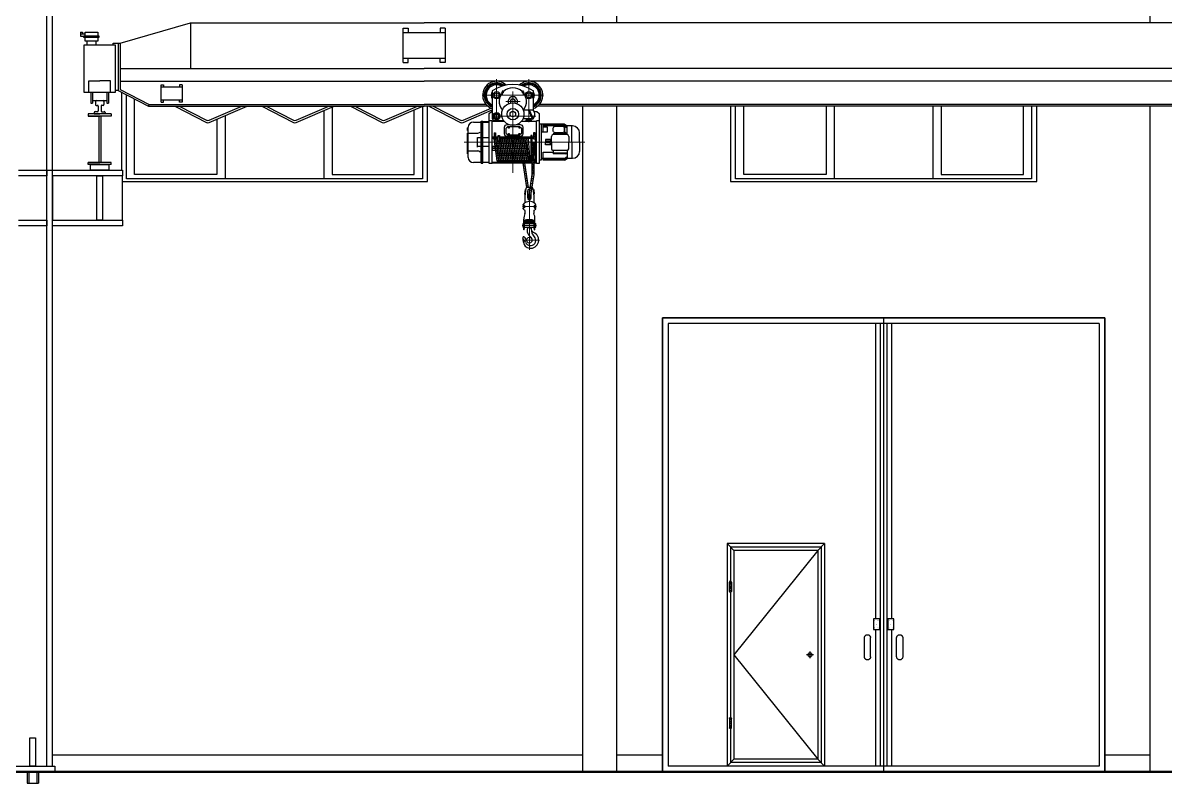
# Model space of a CAD drawing. Extents: x 3335981 to 3441081, y -1359715 to -1003315.
# Drawn here: x 3365139 to 3375208, y -1312795 to -1306097 of the extents above; entities that cross this region are included whole.
import ezdxf

# ---------------------------------------------------------------- set-up
doc = ezdxf.new("R2010")
doc.units = 0
doc.header["$LTSCALE"] = 1000
doc.header["$MEASUREMENT"] = 0
doc.linetypes.add('CENTER2', pattern=[28.575, 19.05, -3.175, 3.175, -3.175])
doc.layers.get('0').update_dxf_attribs({"color": 2})
for name, color, linetype in [('10102', 7, 'Continuous'), ('2', 6, 'Continuous'), ('3', 137, 'Continuous'), ('墙线__粗线', 7, 'Continuous'), ('尺寸线及数字', 253, 'Continuous'), ('层116', 1, 'Continuous'), ('层14', 2, 'Continuous'), ('方向箭头', 7, 'Continuous'), ('柱子', 3, 'Continuous'), ('钢筋', 1, 'Continuous')]:
    doc.layers.add(name, color=color, linetype=linetype)
doc.layers.add('2点划线', color=2, linetype='CENTER2', lineweight=18)

# ---------------------------------------------------------------- blocks, each defined once
blk = doc.blocks.new('GJ')
at = {"layer": '层116'}
for p, q in [((3234610, -1322205, 2), (3234610, -1322305, 2)), ((3234625, -1322205, 2), (3234625, -1322305, 2)), ((3234695, -1322205, 2), (3234695, -1322305, 2)), ((3234710, -1322205, 2), (3234710, -1322305, 2)), ((3234610, -1322305, 2), (3234710, -1322305, 2))]:
    blk.add_line(p, q, dxfattribs=at)
at = {"layer": '层14'}
for p, q in [((3235170, -1316855, 2), (3235330, -1316855, 2)), ((3235170, -1316905, 2), (3235170, -1316855, 2)), ((3235330, -1316855, 2), (3235330, -1316905, 2)), ((3234535, -1316905, 2), (3234785, -1316905, 2)), ((3234785, -1316955, 2), (3234535, -1316955, 2)), ((3234785, -1316905, 2), (3234785, -1316955, 2)), ((3234835, -1316905, 2), (3235450, -1316905, 2)), ((3234835, -1316955, 2), (3234835, -1316905, 2)), ((3235450, -1316955, 2), (3234835, -1316955, 2)), ((3234835, -1316955, 2), (3234835, -1317345, 2)), ((3235450, -1316955, 2), (3234835, -1316955, 2)), ((3235330, -1316905, 2), (3235170, -1316905, 2)), ((3235225, -1317345, 2), (3235225, -1316955, 2)), ((3235225, -1316955, 2), (3235275, -1316955, 2)), ((3235275, -1316955, 2), (3235275, -1317345, 2)), ((3235450, -1316905, 2), (3235450, -1316955, 2)), ((3235450, -1317345, 2), (3235450, -1316955, 2)), ((3234535, -1317345, 2), (3234785, -1317345, 2)), ((3234785, -1317345, 2), (3234785, -1317395, 2)), ((3234835, -1317345, 2), (3235450, -1317345, 2)), ((3234835, -1317345, 2), (3235450, -1317345, 2)), ((3234835, -1317395, 2), (3234835, -1317345, 2)), ((3235275, -1317345, 2), (3235225, -1317345, 2)), ((3235450, -1317345, 2), (3235450, -1317395, 2)), ((3234785, -1317395, 2), (3234535, -1317395, 2)), ((3235450, -1317395, 2), (3234835, -1317395, 2)), ((3234635, -1322155, 2), (3234635, -1321905, 2)), ((3234635, -1321905, 2), (3234685, -1321905, 2)), ((3234685, -1321905, 2), (3234685, -1322155, 2)), ((3234465, -1322155, 2), (3234855, -1322155, 2)), ((3234855, -1322205, 2), (3234465, -1322205, 2)), ((3234685, -1322155, 2), (3234635, -1322155, 2)), ((3234855, -1322155, 2), (3234855, -1322205, 2))]:
    blk.add_line(p, q, dxfattribs=at)
at = {"layer": '柱子'}
for p, q in [((3234785, -1316905, 2), (3234785, -1314617, 2)), ((3234835, -1316905, 2), (3234835, -1314617, 2)), ((3234535, -1316905, 2), (3234785, -1316905, 2)), ((3234785, -1322155, 2), (3234785, -1316905, 2)), ((3234785, -1316905, 2), (3234835, -1316905, 2)), ((3234835, -1322155, 2), (3234835, -1316905, 2))]:
    blk.add_line(p, q, dxfattribs=at)
blk = doc.blocks.new('DC')
h = blk.add_hatch()
h.set_pattern_fill('ANSI38', color=256, scale=0.1536, style=0)
h.set_pattern_definition([(45, (3481798.1447, -1379464.8606), (-0.34484184, 0.34484184), []), (135, (3481798.1447, -1379464.8606), (-1.0345255, 0.34484184), [1.2192, -0.73152])])
h.paths.add_polyline_path([(3482237, -1379191), (3482235, -1379191), (3482235, -1379192), (3482235, -1379192), (3482235, -1379193), (3482237, -1379193)])
h = blk.add_hatch()
h.set_pattern_fill('ANSI38', color=256, scale=0.1536, style=0)
h.set_pattern_definition([(135, (3482775.566, -1379464.8606), (0.34484184, 0.34484184), []), (45, (3482775.566, -1379464.8606), (1.0345255, 0.34484184), [1.2192, -0.73152])])
h.paths.add_polyline_path([(3482337, -1379191), (3482338, -1379191), (3482338, -1379192), (3482338, -1379192), (3482338, -1379193), (3482337, -1379193)])
h = blk.add_hatch()
h.set_pattern_fill('ANSI38', color=256, scale=0.1536, style=0)
h.set_pattern_definition([(45, (3481798.14737, -1379494.4527), (-0.34484184, 0.34484184), []), (135, (3481798.14737, -1379494.4527), (-1.0345255, 0.34484184), [1.2192, -0.73152])])
h.paths.add_polyline_path([(3482237, -1379221), (3482235, -1379221), (3482235, -1379221), (3482235, -1379221), (3482235, -1379223), (3482237, -1379223)])
h = blk.add_hatch()
h.set_pattern_fill('ANSI38', color=256, scale=0.1536, style=0)
h.set_pattern_definition([(135, (3482775.5633, -1379494.4527), (0.34484184, 0.34484184), []), (45, (3482775.5633, -1379494.4527), (1.0345255, 0.34484184), [1.2192, -0.73152])])
h.paths.add_polyline_path([(3482337, -1379221), (3482338, -1379221), (3482338, -1379221), (3482338, -1379221), (3482338, -1379223), (3482337, -1379223)])
for p, q in [((3478680, -1377601), (3479299, -1377423)), ((3479299, -1377423), (3481359, -1377423)), ((3479299, -1377423), (3479299, -1377826)), ((3481174, -1377771), (3481174, -1377471)), ((3481174, -1377471), (3481218, -1377471)), ((3481218, -1377471), (3481218, -1377507)), ((3491199, -1377423), (3481359, -1377423)), ((3481544, -1377471), (3481500, -1377471)), ((3481500, -1377471), (3481500, -1377507)), ((3481544, -1377471), (3481544, -1377771)), ((3478331, -1377505), (3478331, -1377540)), ((3478331, -1377505), (3478349, -1377505)), ((3478370, -1377522), (3478331, -1377522)), ((3478331, -1377540), (3478359, -1377540)), ((3478349, -1377505), (3478349, -1377522)), ((3478389, -1377620), (3478389, -1377583)), ((3478464, -1377583), (3478464, -1377620)), ((3481174, -1377507), (3481544, -1377507)), ((3478640, -1377620), (3478358, -1377620)), ((3478358, -1377620), (3478358, -1378035)), ((3478619, -1377620), (3478619, -1377601)), ((3478619, -1377601), (3478680, -1377601)), ((3478640, -1378035), (3478640, -1377620)), ((3478661, -1377601), (3478661, -1378020)), ((3478680, -1377601), (3478680, -1378011)), ((3481544, -1377736), (3481174, -1377736)), ((3481174, -1377771), (3481218, -1377771)), ((3481218, -1377771), (3481218, -1377736)), ((3481500, -1377771), (3481500, -1377736)), ((3481544, -1377771), (3481500, -1377771)), ((3478680, -1377826), (3481359, -1377826)), ((3491818, -1377826), (3481359, -1377826)), ((3478404, -1378035), (3478404, -1377935)), ((3478404, -1377935), (3478499, -1377935)), ((3478594, -1377935), (3478499, -1377935)), ((3478594, -1378035), (3478594, -1377935)), ((3478680, -1377936), (3481359, -1377936)), ((3479040, -1377969), (3479062, -1377969)), ((3479040, -1378121), (3479040, -1377969)), ((3479040, -1377987), (3479226, -1377987)), ((3479062, -1377969), (3479062, -1377987)), ((3479226, -1377969), (3479204, -1377969)), ((3479204, -1377969), (3479204, -1377987)), ((3479226, -1377969), (3479226, -1378121)), ((3491818, -1377936), (3481359, -1377936)), ((3478358, -1378035), (3478640, -1378035)), ((3478422, -1378035), (3478422, -1378132)), ((3478437, -1378035), (3478437, -1378132)), ((3478561, -1378035), (3478561, -1378132)), ((3478576, -1378035), (3478576, -1378132)), ((3478661, -1378020), (3478640, -1378020)), ((3478661, -1378020), (3478929, -1378156)), ((3478680, -1378011), (3478935, -1378141)), ((3481960, -1378021), (3481960, -1378267)), ((3482321, -1378020), (3482321, -1378188)), ((3478422, -1378132), (3478437, -1378132)), ((3478437, -1378108), (3478561, -1378108)), ((3478461, -1378116), (3478461, -1378142)), ((3478469, -1378150), (3478479, -1378150)), ((3478487, -1378157), (3478487, -1378198)), ((3478511, -1378157), (3478511, -1378198)), ((3478529, -1378150), (3478519, -1378150)), ((3478537, -1378116), (3478537, -1378142)), ((3478561, -1378132), (3478576, -1378132)), ((3478929, -1378156), (3478935, -1378141)), ((3478929, -1378156), (3481359, -1378156)), ((3478935, -1378141), (3481359, -1378141)), ((3479226, -1378103), (3479040, -1378103)), ((3479040, -1378121), (3479062, -1378121)), ((3479062, -1378121), (3479062, -1378103)), ((3479161, -1378156), (3479442, -1378301)), ((3479201, -1378156), (3479442, -1378280)), ((3479204, -1378121), (3479204, -1378103)), ((3479226, -1378121), (3479204, -1378121)), ((3479464, -1378281), (3479751, -1378156)), ((3479464, -1378301), (3479799, -1378156)), ((3479927, -1378156), (3480208, -1378301)), ((3479967, -1378156), (3480208, -1378280)), ((3480230, -1378301), (3480565, -1378156)), ((3480230, -1378281), (3480518, -1378156)), ((3480709, -1378156), (3480990, -1378301)), ((3480749, -1378156), (3480990, -1378280)), ((3481012, -1378301), (3481347, -1378156)), ((3481012, -1378281), (3481300, -1378156)), ((3481905, -1378141), (3481359, -1378141)), ((3481920, -1378156), (3481359, -1378156)), ((3481400, -1378156), (3481681, -1378301)), ((3481440, -1378156), (3481681, -1378280)), ((3481703, -1378281), (3481949, -1378174)), ((3481703, -1378301), (3481960, -1378190)), ((3482231, -1378188), (3482321, -1378188)), ((3482275, -1378188), (3482313, -1378271)), ((3482284, -1378188), (3482321, -1378268)), ((3491346, -1378156), (3482361, -1378156)), ((3491346, -1378141), (3482376, -1378141)), ((3478451, -1378213), (3478451, -1378224)), ((3478451, -1378224), (3478499, -1378224)), ((3478479, -1378206), (3478459, -1378206)), ((3478547, -1378224), (3478499, -1378224)), ((3478519, -1378206), (3478540, -1378206)), ((3478547, -1378213), (3478547, -1378224)), ((3481862, -1378658), (3481862, -1378290)), ((3481862, -1378290), (3481878, -1378290)), ((3481870, -1378658), (3481870, -1378290)), ((3481878, -1378658), (3481878, -1378290)), ((3481933, -1378223), (3481953, -1378203)), ((3481933, -1378474), (3481933, -1378223)), ((3481958, -1378285), (3481933, -1378285)), ((3481953, -1378203), (3481960, -1378203)), ((3481958, -1378291), (3481958, -1378285)), ((3481958, -1378474), (3481958, -1378291)), ((3482067, -1378291), (3481958, -1378291)), ((3481975, -1378282), (3482060, -1378282)), ((3482349, -1378291), (3482215, -1378291)), ((3482231, -1378266), (3482311, -1378266)), ((3482260, -1378278), (3482282, -1378278)), ((3482260, -1378284), (3482260, -1378278)), ((3482282, -1378284), (3482260, -1378284)), ((3482270, -1378284), (3482270, -1378278)), ((3482272, -1378266), (3482272, -1378278)), ((3482305, -1378278), (3482282, -1378278)), ((3482282, -1378284), (3482305, -1378284)), ((3482283, -1378284), (3482283, -1378278)), ((3482293, -1378266), (3482293, -1378278)), ((3482294, -1378284), (3482294, -1378278)), ((3482305, -1378284), (3482305, -1378278)), ((3482313, -1378271), (3482321, -1378268)), ((3482329, -1378203), (3482354, -1378203)), ((3482374, -1378285), (3482349, -1378285)), ((3482349, -1378291), (3482349, -1378285)), ((3482349, -1378474), (3482349, -1378291)), ((3482354, -1378203), (3482374, -1378223)), ((3482374, -1378223), (3482374, -1378474)), ((3481741, -1378372), (3481741, -1378349)), ((3481748, -1378349), (3481741, -1378349)), ((3481741, -1378372), (3481748, -1378372)), ((3481748, -1378608), (3481748, -1378343)), ((3481794, -1378297), (3481862, -1378297)), ((3481878, -1378297), (3481933, -1378297)), ((3482390, -1378316), (3482374, -1378316)), ((3482390, -1378316), (3482390, -1378632)), ((3482597, -1378316), (3482390, -1378316)), ((3482444, -1378386), (3482390, -1378386)), ((3482406, -1378316), (3482406, -1378386)), ((3482597, -1378324), (3482406, -1378324)), ((3482597, -1378331), (3482406, -1378331)), ((3482406, -1378340), (3482444, -1378340)), ((3482597, -1378316), (3482409, -1378316)), ((3482444, -1378340), (3482444, -1378386)), ((3482597, -1378316), (3482619, -1378331)), ((3482597, -1378324), (3482619, -1378339)), ((3482597, -1378331), (3482597, -1378400)), ((3482597, -1378331), (3482619, -1378347)), ((3482597, -1378384), (3482619, -1378399)), ((3482619, -1378407), (3482619, -1378331)), ((3482668, -1378331), (3482619, -1378331)), ((3482661, -1378474), (3482661, -1378331)), ((3481741, -1378395), (3481831, -1378395)), ((3481741, -1378578), (3481741, -1378395)), ((3481830, -1378518), (3481830, -1378432)), ((3481862, -1378437), (3481830, -1378437)), ((3481933, -1378437), (3481878, -1378437)), ((3481933, -1378663), (3481933, -1378474)), ((3481975, -1378443), (3481958, -1378443)), ((3481958, -1378654), (3481958, -1378474)), ((3481965, -1378429), (3481966, -1378428)), ((3481965, -1378429), (3481965, -1378438)), ((3481965, -1378438), (3481966, -1378440)), ((3481966, -1378428), (3481966, -1378440)), ((3481966, -1378428), (3481975, -1378428)), ((3481966, -1378440), (3481975, -1378440)), ((3481975, -1378392), (3481975, -1378446)), ((3481975, -1378392), (3481989, -1378392)), ((3481975, -1378426), (3481989, -1378426)), ((3482002, -1378639), (3481975, -1378446)), ((3481989, -1378446), (3481975, -1378446)), ((3481992, -1378456), (3481976, -1378458)), ((3481979, -1378403), (3481984, -1378399)), ((3481979, -1378422), (3481984, -1378418)), ((3481994, -1378471), (3481979, -1378473)), ((3481980, -1378405), (3481985, -1378401)), ((3481980, -1378424), (3481985, -1378420)), ((3481996, -1378486), (3481981, -1378488)), ((3481989, -1378392), (3481989, -1378446)), ((3481989, -1378428), (3482012, -1378428)), ((3481989, -1378440), (3482012, -1378440)), ((3482012, -1378443), (3481989, -1378443)), ((3482017, -1378637), (3481990, -1378446)), ((3482007, -1378456), (3481992, -1378458)), ((3482009, -1378471), (3481994, -1378473)), ((3482011, -1378486), (3481996, -1378488)), ((3482033, -1378637), (3482005, -1378443)), ((3482024, -1378471), (3482009, -1378473)), ((3482027, -1378486), (3482011, -1378488)), ((3482012, -1378416), (3482023, -1378416)), ((3482012, -1378471), (3482012, -1378416)), ((3482023, -1378471), (3482012, -1378471)), ((3482038, -1378456), (3482022, -1378458)), ((3482023, -1378416), (3482023, -1378471)), ((3482023, -1378428), (3482300, -1378428)), ((3482023, -1378440), (3482300, -1378440)), ((3482173, -1378443), (3482023, -1378443)), ((3482048, -1378637), (3482023, -1378460)), ((3482040, -1378471), (3482025, -1378473)), ((3482042, -1378486), (3482027, -1378488)), ((3482063, -1378637), (3482036, -1378443)), ((3482053, -1378456), (3482038, -1378458)), ((3482055, -1378471), (3482040, -1378473)), ((3482057, -1378486), (3482042, -1378488)), ((3482079, -1378637), (3482051, -1378443)), ((3482068, -1378456), (3482053, -1378458)), ((3482070, -1378471), (3482055, -1378473)), ((3482073, -1378486), (3482057, -1378488)), ((3482094, -1378637), (3482067, -1378443)), ((3482084, -1378456), (3482069, -1378458)), ((3482086, -1378471), (3482071, -1378473)), ((3482088, -1378486), (3482073, -1378488)), ((3482109, -1378637), (3482082, -1378443)), ((3482099, -1378456), (3482084, -1378458)), ((3482101, -1378471), (3482086, -1378473)), ((3482103, -1378486), (3482088, -1378488)), ((3482125, -1378637), (3482097, -1378443)), ((3482114, -1378456), (3482099, -1378458)), ((3482117, -1378471), (3482102, -1378473)), ((3482119, -1378486), (3482104, -1378488)), ((3482140, -1378637), (3482113, -1378443)), ((3482130, -1378456), (3482115, -1378458)), ((3482132, -1378471), (3482117, -1378473)), ((3482134, -1378486), (3482119, -1378488)), ((3482155, -1378637), (3482128, -1378443)), ((3482145, -1378456), (3482130, -1378458)), ((3482147, -1378471), (3482132, -1378473)), ((3482149, -1378486), (3482134, -1378488)), ((3482171, -1378637), (3482143, -1378443)), ((3482161, -1378456), (3482145, -1378458)), ((3482163, -1378471), (3482148, -1378473)), ((3482165, -1378486), (3482150, -1378488)), ((3482186, -1378637), (3482159, -1378443)), ((3482176, -1378456), (3482161, -1378458)), ((3482178, -1378471), (3482163, -1378473)), ((3482180, -1378486), (3482165, -1378488)), ((3482195, -1378441), (3482173, -1378441)), ((3482173, -1378441), (3482173, -1378446)), ((3482173, -1378446), (3482195, -1378446)), ((3482202, -1378637), (3482174, -1378446)), ((3482191, -1378456), (3482176, -1378458)), ((3482193, -1378471), (3482178, -1378473)), ((3482195, -1378486), (3482180, -1378488)), ((3482217, -1378637), (3482190, -1378446)), ((3482207, -1378456), (3482191, -1378458)), ((3482209, -1378471), (3482194, -1378473)), ((3482300, -1378443), (3482195, -1378443)), ((3482211, -1378486), (3482196, -1378488)), ((3482232, -1378637), (3482205, -1378443)), ((3482222, -1378456), (3482207, -1378458)), ((3482224, -1378471), (3482209, -1378473)), ((3482226, -1378486), (3482211, -1378488)), ((3482248, -1378637), (3482220, -1378443)), ((3482237, -1378456), (3482222, -1378458)), ((3482239, -1378471), (3482224, -1378473)), ((3482242, -1378486), (3482226, -1378488)), ((3482263, -1378637), (3482236, -1378443)), ((3482253, -1378456), (3482237, -1378458)), ((3482255, -1378471), (3482240, -1378473)), ((3482257, -1378486), (3482242, -1378488)), ((3482278, -1378637), (3482251, -1378443)), ((3482262, -1378443), (3482279, -1378641)), ((3482275, -1378443), (3482292, -1378646)), ((3482311, -1378416), (3482300, -1378416)), ((3482300, -1378416), (3482300, -1378471)), ((3482300, -1378471), (3482300, -1378646)), ((3482300, -1378471), (3482311, -1378471)), ((3482306, -1378471), (3482306, -1378474)), ((3482306, -1378471), (3482306, -1378474)), ((3482306, -1378471), (3482306, -1378474)), ((3482306, -1378471), (3482306, -1378474)), ((3482306, -1378471), (3482306, -1378474)), ((3482306, -1378471), (3482306, -1378474)), ((3482306, -1378471), (3482306, -1378474)), ((3482307, -1378471), (3482308, -1378474)), ((3482307, -1378471), (3482308, -1378474)), ((3482307, -1378471), (3482308, -1378474)), ((3482307, -1378471), (3482308, -1378474)), ((3482307, -1378471), (3482308, -1378474)), ((3482307, -1378471), (3482308, -1378474)), ((3482307, -1378471), (3482308, -1378474)), ((3482309, -1378485), (3482309, -1378578)), ((3482311, -1378471), (3482311, -1378416)), ((3482311, -1378428), (3482324, -1378428)), ((3482311, -1378440), (3482324, -1378440)), ((3482324, -1378443), (3482311, -1378443)), ((3482312, -1378759), (3482312, -1378477)), ((3482312, -1378490), (3482327, -1378479)), ((3482339, -1378392), (3482324, -1378392)), ((3482324, -1378392), (3482324, -1378446)), ((3482324, -1378426), (3482339, -1378426)), ((3482324, -1378446), (3482339, -1378446)), ((3482328, -1378759), (3482327, -1378477)), ((3482329, -1378403), (3482333, -1378399)), ((3482329, -1378422), (3482333, -1378418)), ((3482330, -1378405), (3482335, -1378401)), ((3482330, -1378424), (3482335, -1378420)), ((3482333, -1378485), (3482333, -1378578)), ((3482339, -1378392), (3482339, -1378446)), ((3482339, -1378428), (3482349, -1378428)), ((3482339, -1378440), (3482349, -1378440)), ((3482349, -1378443), (3482339, -1378443)), ((3482339, -1378446), (3482339, -1378654)), ((3482349, -1378654), (3482349, -1378474)), ((3482374, -1378474), (3482374, -1378663)), ((3482482, -1378451), (3482430, -1378451)), ((3482430, -1378451), (3482430, -1378474)), ((3482466, -1378466), (3482430, -1378466)), ((3482430, -1378497), (3482430, -1378474)), ((3482466, -1378481), (3482430, -1378481)), ((3482482, -1378451), (3482466, -1378466)), ((3482466, -1378466), (3482466, -1378481)), ((3482482, -1378497), (3482466, -1378481)), ((3482482, -1378474), (3482482, -1378423)), ((3482482, -1378474), (3482482, -1378532)), ((3482619, -1378400), (3482497, -1378400)), ((3482497, -1378400), (3482497, -1378408)), ((3482619, -1378407), (3482497, -1378407)), ((3482635, -1378423), (3482635, -1378474)), ((3482635, -1378532), (3482635, -1378474)), ((3482661, -1378474), (3482661, -1378617)), ((3482729, -1378474), (3482729, -1378393)), ((3482729, -1378474), (3482729, -1378555)), ((3481741, -1378578), (3481748, -1378578)), ((3481748, -1378551), (3481832, -1378551)), ((3481862, -1378511), (3481830, -1378511)), ((3481933, -1378511), (3481878, -1378511)), ((3482006, -1378511), (3481959, -1378511)), ((3481959, -1378511), (3481959, -1378544)), ((3481959, -1378544), (3482006, -1378544)), ((3481961, -1378531), (3481961, -1378524)), ((3481961, -1378524), (3481984, -1378524)), ((3481984, -1378531), (3481961, -1378531)), ((3481998, -1378501), (3481983, -1378503)), ((3481984, -1378524), (3481984, -1378531)), ((3482000, -1378516), (3481985, -1378518)), ((3482002, -1378531), (3481987, -1378533)), ((3482004, -1378546), (3481989, -1378548)), ((3482006, -1378561), (3481991, -1378563)), ((3482009, -1378576), (3481993, -1378578)), ((3482011, -1378591), (3481996, -1378593)), ((3482013, -1378501), (3481998, -1378503)), ((3482015, -1378516), (3482000, -1378518)), ((3482018, -1378531), (3482002, -1378533)), ((3482020, -1378546), (3482005, -1378548)), ((3482006, -1378544), (3482006, -1378511)), ((3482022, -1378561), (3482007, -1378563)), ((3482024, -1378576), (3482009, -1378578)), ((3482026, -1378591), (3482011, -1378593)), ((3482029, -1378501), (3482013, -1378503)), ((3482031, -1378516), (3482016, -1378518)), ((3482033, -1378531), (3482018, -1378533)), ((3482035, -1378546), (3482020, -1378548)), ((3482037, -1378561), (3482022, -1378563)), ((3482039, -1378576), (3482024, -1378578)), ((3482041, -1378591), (3482026, -1378593)), ((3482044, -1378501), (3482029, -1378503)), ((3482046, -1378516), (3482031, -1378518)), ((3482048, -1378531), (3482033, -1378533)), ((3482050, -1378546), (3482035, -1378548)), ((3482053, -1378561), (3482037, -1378563)), ((3482055, -1378576), (3482040, -1378578)), ((3482057, -1378591), (3482042, -1378593)), ((3482059, -1378501), (3482044, -1378503)), ((3482062, -1378516), (3482046, -1378518)), ((3482064, -1378531), (3482048, -1378533)), ((3482066, -1378546), (3482051, -1378548)), ((3482068, -1378561), (3482053, -1378563)), ((3482070, -1378576), (3482055, -1378578)), ((3482072, -1378591), (3482057, -1378593)), ((3482075, -1378501), (3482060, -1378503)), ((3482077, -1378516), (3482062, -1378518)), ((3482079, -1378531), (3482064, -1378533)), ((3482081, -1378546), (3482066, -1378548)), ((3482083, -1378561), (3482068, -1378563)), ((3482085, -1378576), (3482070, -1378578)), ((3482088, -1378591), (3482072, -1378593)), ((3482090, -1378501), (3482075, -1378503)), ((3482092, -1378516), (3482077, -1378518)), ((3482094, -1378531), (3482079, -1378533)), ((3482097, -1378546), (3482081, -1378548)), ((3482099, -1378561), (3482083, -1378563)), ((3482101, -1378576), (3482086, -1378578)), ((3482103, -1378591), (3482088, -1378593)), ((3482105, -1378501), (3482090, -1378503)), ((3482108, -1378516), (3482092, -1378518)), ((3482110, -1378531), (3482095, -1378533)), ((3482112, -1378546), (3482097, -1378548)), ((3482114, -1378561), (3482099, -1378563)), ((3482116, -1378576), (3482101, -1378578)), ((3482118, -1378591), (3482103, -1378593)), ((3482121, -1378501), (3482106, -1378503)), ((3482123, -1378516), (3482108, -1378518)), ((3482125, -1378531), (3482110, -1378533)), ((3482127, -1378546), (3482112, -1378548)), ((3482129, -1378561), (3482114, -1378563)), ((3482131, -1378576), (3482116, -1378578)), ((3482134, -1378591), (3482118, -1378593)), ((3482136, -1378501), (3482121, -1378503)), ((3482138, -1378516), (3482123, -1378518)), ((3482140, -1378531), (3482125, -1378533)), ((3482143, -1378546), (3482127, -1378548)), ((3482145, -1378561), (3482130, -1378563)), ((3482147, -1378576), (3482132, -1378578)), ((3482149, -1378591), (3482134, -1378593)), ((3482152, -1378501), (3482136, -1378503)), ((3482154, -1378516), (3482138, -1378518)), ((3482156, -1378531), (3482141, -1378533)), ((3482158, -1378546), (3482143, -1378548)), ((3482160, -1378561), (3482145, -1378563)), ((3482162, -1378576), (3482147, -1378578)), ((3482164, -1378591), (3482149, -1378593)), ((3482167, -1378501), (3482152, -1378503)), ((3482169, -1378516), (3482154, -1378518)), ((3482171, -1378531), (3482156, -1378533)), ((3482173, -1378546), (3482158, -1378548)), ((3482175, -1378561), (3482160, -1378563)), ((3482178, -1378576), (3482162, -1378578)), ((3482180, -1378591), (3482165, -1378593)), ((3482182, -1378501), (3482167, -1378503)), ((3482184, -1378516), (3482169, -1378518)), ((3482187, -1378531), (3482171, -1378533)), ((3482189, -1378546), (3482173, -1378548)), ((3482191, -1378561), (3482176, -1378563)), ((3482193, -1378576), (3482178, -1378578)), ((3482195, -1378591), (3482180, -1378593)), ((3482198, -1378501), (3482182, -1378503)), ((3482200, -1378516), (3482185, -1378518)), ((3482202, -1378531), (3482187, -1378533)), ((3482204, -1378546), (3482189, -1378548)), ((3482206, -1378561), (3482191, -1378563)), ((3482208, -1378576), (3482193, -1378578)), ((3482210, -1378591), (3482195, -1378593)), ((3482213, -1378501), (3482198, -1378503)), ((3482215, -1378516), (3482200, -1378518)), ((3482217, -1378531), (3482202, -1378533)), ((3482219, -1378546), (3482204, -1378548)), ((3482222, -1378561), (3482206, -1378563)), ((3482224, -1378576), (3482208, -1378578)), ((3482226, -1378591), (3482211, -1378593)), ((3482228, -1378501), (3482213, -1378503)), ((3482230, -1378516), (3482215, -1378518)), ((3482233, -1378531), (3482217, -1378533)), ((3482235, -1378546), (3482220, -1378548)), ((3482237, -1378561), (3482222, -1378563)), ((3482239, -1378576), (3482224, -1378578)), ((3482241, -1378591), (3482226, -1378593)), ((3482244, -1378501), (3482229, -1378503)), ((3482246, -1378516), (3482231, -1378518)), ((3482248, -1378531), (3482233, -1378533)), ((3482250, -1378546), (3482235, -1378548)), ((3482252, -1378561), (3482237, -1378563)), ((3482254, -1378576), (3482239, -1378578)), ((3482257, -1378591), (3482241, -1378593)), ((3482259, -1378501), (3482244, -1378503)), ((3482261, -1378516), (3482246, -1378518)), ((3482263, -1378531), (3482248, -1378533)), ((3482265, -1378546), (3482250, -1378548)), ((3482268, -1378561), (3482252, -1378563)), ((3482270, -1378576), (3482255, -1378578)), ((3482272, -1378591), (3482257, -1378593)), ((3482312, -1378505), (3482327, -1378494)), ((3482312, -1378520), (3482327, -1378510)), ((3482312, -1378536), (3482327, -1378525)), ((3482312, -1378551), (3482327, -1378541)), ((3482312, -1378566), (3482327, -1378556)), ((3482312, -1378582), (3482327, -1378571)), ((3482312, -1378597), (3482327, -1378587)), ((3482409, -1378562), (3482498, -1378562)), ((3482409, -1378632), (3482409, -1378562)), ((3482482, -1378497), (3482430, -1378497)), ((3482619, -1378547), (3482497, -1378547)), ((3482498, -1378547), (3482498, -1378578)), ((3482609, -1378570), (3482498, -1378570)), ((3482609, -1378578), (3482498, -1378578)), ((3482609, -1378570), (3482619, -1378565)), ((3482609, -1378578), (3482619, -1378573)), ((3482619, -1378547), (3482619, -1378617)), ((3481862, -1378654), (3481794, -1378654)), ((3481862, -1378658), (3481878, -1378658)), ((3481933, -1378654), (3481878, -1378654)), ((3481958, -1378663), (3481933, -1378663)), ((3482312, -1378654), (3481958, -1378654)), ((3481958, -1378663), (3481958, -1378654)), ((3482312, -1378658), (3481958, -1378658)), ((3482013, -1378606), (3481998, -1378608)), ((3482015, -1378621), (3482000, -1378623)), ((3482017, -1378636), (3482002, -1378639)), ((3482028, -1378606), (3482013, -1378608)), ((3482030, -1378621), (3482015, -1378623)), ((3482033, -1378636), (3482017, -1378639)), ((3482044, -1378606), (3482028, -1378608)), ((3482046, -1378621), (3482031, -1378623)), ((3482048, -1378636), (3482033, -1378639)), ((3482059, -1378606), (3482044, -1378608)), ((3482061, -1378621), (3482046, -1378623)), ((3482063, -1378636), (3482048, -1378639)), ((3482074, -1378606), (3482059, -1378608)), ((3482076, -1378621), (3482061, -1378623)), ((3482079, -1378636), (3482063, -1378639)), ((3482090, -1378606), (3482074, -1378608)), ((3482092, -1378621), (3482077, -1378623)), ((3482094, -1378636), (3482079, -1378639)), ((3482105, -1378606), (3482090, -1378608)), ((3482107, -1378621), (3482092, -1378623)), ((3482109, -1378636), (3482094, -1378639)), ((3482120, -1378606), (3482105, -1378608)), ((3482123, -1378621), (3482107, -1378623)), ((3482125, -1378636), (3482109, -1378639)), ((3482136, -1378606), (3482121, -1378608)), ((3482138, -1378621), (3482123, -1378623)), ((3482140, -1378636), (3482125, -1378639)), ((3482151, -1378606), (3482136, -1378608)), ((3482153, -1378621), (3482138, -1378623)), ((3482155, -1378636), (3482140, -1378639)), ((3482166, -1378606), (3482151, -1378608)), ((3482169, -1378621), (3482153, -1378623)), ((3482171, -1378636), (3482156, -1378639)), ((3482182, -1378606), (3482167, -1378608)), ((3482184, -1378621), (3482169, -1378623)), ((3482186, -1378636), (3482171, -1378639)), ((3482197, -1378606), (3482182, -1378608)), ((3482199, -1378621), (3482184, -1378623)), ((3482201, -1378636), (3482186, -1378639)), ((3482213, -1378606), (3482197, -1378608)), ((3482215, -1378621), (3482200, -1378623)), ((3482217, -1378636), (3482202, -1378639)), ((3482228, -1378606), (3482213, -1378608)), ((3482230, -1378621), (3482215, -1378623)), ((3482232, -1378636), (3482217, -1378639)), ((3482243, -1378606), (3482228, -1378608)), ((3482245, -1378621), (3482230, -1378623)), ((3482248, -1378636), (3482232, -1378639)), ((3482263, -1378875), (3482232, -1378658)), ((3482248, -1378665), (3482233, -1378667)), ((3482250, -1378685), (3482235, -1378687)), ((3482259, -1378606), (3482243, -1378608)), ((3482261, -1378621), (3482246, -1378623)), ((3482278, -1378875), (3482247, -1378658)), ((3482263, -1378636), (3482248, -1378639)), ((3482274, -1378606), (3482259, -1378608)), ((3482276, -1378621), (3482261, -1378623)), ((3482278, -1378636), (3482263, -1378639)), ((3482300, -1378646), (3482269, -1378646)), ((3482282, -1378643), (3482312, -1378643)), ((3482312, -1378612), (3482327, -1378602)), ((3482312, -1378628), (3482327, -1378617)), ((3482312, -1378643), (3482327, -1378633)), ((3482312, -1378661), (3482327, -1378651)), ((3482312, -1378678), (3482327, -1378668)), ((3482312, -1378693), (3482327, -1378683)), ((3482327, -1378643), (3482349, -1378643)), ((3482349, -1378654), (3482327, -1378654)), ((3482349, -1378658), (3482327, -1378658)), ((3482349, -1378663), (3482349, -1378654)), ((3482374, -1378663), (3482349, -1378663)), ((3482390, -1378632), (3482374, -1378632)), ((3482597, -1378617), (3482390, -1378617)), ((3482597, -1378624), (3482409, -1378624)), ((3482597, -1378632), (3482409, -1378632)), ((3482597, -1378617), (3482619, -1378601)), ((3482597, -1378624), (3482619, -1378609)), ((3482597, -1378632), (3482619, -1378617)), ((3482668, -1378617), (3482619, -1378617)), ((3482255, -1378709), (3482240, -1378712)), ((3482257, -1378730), (3482242, -1378732)), ((3482260, -1378751), (3482245, -1378753)), ((3482264, -1378772), (3482249, -1378774)), ((3482266, -1378793), (3482251, -1378795)), ((3482280, -1378980), (3482312, -1378759)), ((3482295, -1378980), (3482328, -1378759)), ((3482308, -1378793), (3482323, -1378795)), ((3482310, -1378772), (3482325, -1378774)), ((3482312, -1378709), (3482327, -1378698)), ((3482312, -1378724), (3482327, -1378714)), ((3482312, -1378740), (3482327, -1378730)), ((3482312, -1378756), (3482327, -1378745)), ((3482249, -1378892), (3482245, -1378932)), ((3482255, -1378882), (3482248, -1378949)), ((3482254, -1378893), (3482249, -1378892)), ((3482269, -1378813), (3482254, -1378816)), ((3482272, -1378835), (3482256, -1378837)), ((3482275, -1378859), (3482260, -1378861)), ((3482287, -1378875), (3482263, -1378875)), ((3482287, -1378875), (3482311, -1378875)), ((3482294, -1378894), (3482309, -1378896)), ((3482295, -1378878), (3482310, -1378880)), ((3482298, -1378859), (3482313, -1378861)), ((3482302, -1378835), (3482317, -1378837)), ((3482305, -1378813), (3482320, -1378816)), ((3482318, -1378882), (3482325, -1378949)), ((3482319, -1378893), (3482325, -1378892)), ((3482325, -1378892), (3482329, -1378932)), ((3482245, -1378932), (3482250, -1378933)), ((3482248, -1378949), (3482248, -1379003)), ((3482272, -1378966), (3482272, -1378904)), ((3482283, -1378960), (3482298, -1378962)), ((3482286, -1378943), (3482301, -1378945)), ((3482290, -1378917), (3482305, -1378920)), ((3482302, -1378966), (3482302, -1378935)), ((3482329, -1378932), (3482324, -1378933)), ((3482325, -1378949), (3482325, -1379003)), ((3482232, -1379025), (3482232, -1379059)), ((3482243, -1379032), (3482238, -1379032)), ((3482238, -1379039), (3482238, -1379041)), ((3482238, -1379041), (3482238, -1379044)), ((3482238, -1379044), (3482238, -1379045)), ((3482243, -1379053), (3482238, -1379053)), ((3482240, -1379042), (3482243, -1379042)), ((3482243, -1379036), (3482241, -1379036)), ((3482241, -1379049), (3482243, -1379049)), ((3482243, -1379041), (3482245, -1379042)), ((3482243, -1379042), (3482245, -1379043)), ((3482245, -1379033), (3482245, -1379052)), ((3482248, -1379047), (3482245, -1379047)), ((3482248, -1379003), (3482248, -1379009)), ((3482248, -1379075), (3482248, -1379082)), ((3482248, -1379082), (3482248, -1379098)), ((3482325, -1379003), (3482325, -1379009)), ((3482325, -1379075), (3482325, -1379082)), ((3482325, -1379082), (3482325, -1379098)), ((3482329, -1379033), (3482329, -1379052)), ((3482331, -1379041), (3482329, -1379042)), ((3482331, -1379042), (3482329, -1379043)), ((3482330, -1379032), (3482336, -1379032)), ((3482330, -1379053), (3482336, -1379053)), ((3482331, -1379036), (3482332, -1379036)), ((3482334, -1379042), (3482331, -1379042)), ((3482332, -1379049), (3482331, -1379049)), ((3482335, -1379039), (3482335, -1379041)), ((3482335, -1379041), (3482335, -1379044)), ((3482335, -1379044), (3482335, -1379045)), ((3482342, -1379025), (3482342, -1379059)), ((3482233, -1379192), (3482232, -1379193)), ((3482232, -1379220), (3482232, -1379193)), ((3482235, -1379192), (3482233, -1379192)), ((3482235, -1379193), (3482235, -1379192)), ((3482237, -1379193), (3482235, -1379193)), ((3482237, -1379192), (3482237, -1379193)), ((3482237, -1379192), (3482238, -1379192)), ((3482238, -1379207), (3482238, -1379153)), ((3482242, -1379157), (3482238, -1379157)), ((3482242, -1379207), (3482242, -1379157)), ((3482245, -1379180), (3482242, -1379180)), ((3482242, -1379180), (3482242, -1379207)), ((3482245, -1379207), (3482245, -1379180)), ((3482245, -1379191), (3482287, -1379191)), ((3482259, -1379169), (3482248, -1379179)), ((3482248, -1379179), (3482325, -1379179)), ((3482248, -1379179), (3482248, -1379191)), ((3482251, -1379162), (3482251, -1379169)), ((3482259, -1379162), (3482251, -1379162)), ((3482259, -1379169), (3482251, -1379169)), ((3482259, -1379161), (3482264, -1379156)), ((3482314, -1379161), (3482259, -1379161)), ((3482259, -1379161), (3482259, -1379169)), ((3482259, -1379169), (3482314, -1379169)), ((3482264, -1379156), (3482310, -1379156)), ((3482287, -1379191), (3482328, -1379191)), ((3482310, -1379156), (3482314, -1379161)), ((3482314, -1379169), (3482314, -1379161)), ((3482314, -1379169), (3482325, -1379179)), ((3482315, -1379162), (3482322, -1379162)), ((3482315, -1379169), (3482322, -1379169)), ((3482322, -1379162), (3482322, -1379169)), ((3482325, -1379191), (3482325, -1379179)), ((3482328, -1379207), (3482328, -1379180)), ((3482328, -1379180), (3482331, -1379180)), ((3482331, -1379157), (3482336, -1379157)), ((3482331, -1379207), (3482331, -1379157)), ((3482331, -1379180), (3482331, -1379192)), ((3482336, -1379207), (3482336, -1379153)), ((3482337, -1379192), (3482336, -1379192)), ((3482337, -1379192), (3482337, -1379193)), ((3482337, -1379193), (3482338, -1379193)), ((3482338, -1379193), (3482338, -1379192)), ((3482338, -1379192), (3482341, -1379192)), ((3482341, -1379192), (3482342, -1379193)), ((3482342, -1379193), (3482342, -1379220)), ((3482232, -1379220), (3482233, -1379222)), ((3482235, -1379222), (3482233, -1379222)), ((3482237, -1379221), (3482235, -1379221)), ((3482235, -1379221), (3482235, -1379222)), ((3482237, -1379222), (3482237, -1379221)), ((3482238, -1379222), (3482237, -1379222)), ((3482238, -1379222), (3482237, -1379222)), ((3482238, -1379246), (3482238, -1379207)), ((3482242, -1379246), (3482238, -1379246)), ((3482242, -1379207), (3482242, -1379234)), ((3482242, -1379246), (3482242, -1379222)), ((3482242, -1379234), (3482245, -1379234)), ((3482245, -1379234), (3482245, -1379207)), ((3482245, -1379224), (3482328, -1379224)), ((3482287, -1379228), (3482270, -1379228)), ((3482287, -1379228), (3482303, -1379228)), ((3482328, -1379234), (3482328, -1379207)), ((3482331, -1379234), (3482328, -1379234)), ((3482331, -1379207), (3482331, -1379234)), ((3482331, -1379246), (3482331, -1379222)), ((3482331, -1379246), (3482336, -1379246)), ((3482336, -1379246), (3482336, -1379207)), ((3482337, -1379222), (3482336, -1379222)), ((3482337, -1379222), (3482337, -1379221)), ((3482337, -1379221), (3482338, -1379221)), ((3482338, -1379221), (3482338, -1379222)), ((3482341, -1379222), (3482338, -1379222)), ((3482342, -1379220), (3482341, -1379222))]:
    blk.add_line(p, q)
at = {"color": 125}
blk.add_line((3481878, -1378291), (3481933, -1378291), dxfattribs=at)
for points in [[(3478492, -1377537), (3478492, -1377553), (3478359, -1377553), (3478359, -1377537)], [(3482024, -1378230), (3481998, -1378215), (3481972, -1378230), (3481972, -1378261), (3481998, -1378276), (3482024, -1378261)], [(3482098, -1378337), (3482201, -1378337), (3482216, -1378352), (3482216, -1378398), (3482201, -1378413), (3482098, -1378413), (3482082, -1378398), (3482082, -1378352)], [(3482013, -1378422), (3482015, -1378419), (3482019, -1378419), (3482021, -1378422), (3482019, -1378426), (3482015, -1378426)], [(3482310, -1378422), (3482308, -1378419), (3482304, -1378419), (3482302, -1378422), (3482304, -1378426), (3482308, -1378426)], [(3482243, -1379036), (3482245, -1379036), (3482245, -1379049), (3482243, -1379049)], [(3482331, -1379036), (3482329, -1379036), (3482329, -1379049), (3482331, -1379049)], [(3482237, -1379193), (3482235, -1379193), (3482235, -1379191), (3482237, -1379191)], [(3482337, -1379193), (3482338, -1379193), (3482338, -1379191), (3482337, -1379191)], [(3482237, -1379223), (3482235, -1379223), (3482235, -1379221), (3482237, -1379221)], [(3482337, -1379223), (3482338, -1379223), (3482338, -1379221), (3482337, -1379221)]]:
    blk.add_lwpolyline(points, close=True)
for points in [[(3478370, -1377537), (3478370, -1377506), (3478435, -1377506)], [(3478435, -1377583), (3478370, -1377583), (3478370, -1377553)], [(3478434, -1377506), (3478484, -1377506), (3478484, -1377537)], [(3478484, -1377553), (3478484, -1377583), (3478434, -1377583)], [(3482242, -1379012), (3482233, -1379022)], [(3482233, -1379063), (3482240, -1379071)], [(3482332, -1379012), (3482341, -1379022)], [(3482341, -1379063), (3482334, -1379071)]]:
    blk.add_lwpolyline(points)
for points in [[(3482174, -1378319), (3482205, -1378319, -0.414214), (3482228, -1378342), (3482228, -1378401, -0.414214), (3482205, -1378424), (3482091, -1378424, -0.414214), (3482068, -1378401), (3482068, -1378342, -0.414214), (3482091, -1378319), (3482108, -1378319)], [(3482240, -1379014, -0.190739), (3482287, -1378994)], [(3482334, -1379014, 0.190739), (3482287, -1378994)], [(3482238, -1379032, -0.59269), (3482233, -1379022)], [(3482233, -1379062, -0.59269), (3482238, -1379053)], [(3482249, -1379075, -0.255737), (3482240, -1379070)], [(3482325, -1379075, 0.255737), (3482334, -1379070)], [(3482336, -1379032, 0.59269), (3482341, -1379022)], [(3482341, -1379062, 0.59269), (3482336, -1379053)]]:
    blk.add_lwpolyline(points, format="xyb")
blk.add_lwpolyline([(3482513, -1378334), (3482579, -1378334, -0.414214), (3482594, -1378350), (3482594, -1378376, -0.414214), (3482579, -1378391), (3482513, -1378391, -0.414214), (3482497, -1378376), (3482497, -1378350, -0.414214)], format="xyb", close=True)
for centre, radius in [((3481998, -1378061), 32.3), ((3481998, -1378061), 21.5), ((3482051, -1378035), 6.14), ((3482231, -1378035), 6.14), ((3482282, -1378061), 32.3), ((3482282, -1378061), 21.5), ((3482141, -1378227), 98.2), ((3482141, -1378227), 50.7), ((3481998, -1378245), 32.3), ((3481998, -1378245), 26.1), ((3481998, -1378245), 18.4), ((3482141, -1378227), 24), ((3482105, -1378347), 3.18), ((3482199, -1378347), 3.18), ((3481982, -1378402), 3.18), ((3481982, -1378421), 3.18), ((3482105, -1378402), 3.18), ((3482199, -1378402), 3.18), ((3482332, -1378402), 3.18), ((3482332, -1378421), 3.18)]:
    blk.add_circle(centre, radius)
for centre, radius, start, end in [((3481998, -1378061), 123, 46.5103, 251.79), ((3481998, -1378061), 109, 51.7527, 249.3834), ((3481998, -1378061), 101, 55.1985, 247.7414), ((3481998, -1378061), 92.2, 59.5419, 245.3757), ((3482141, -1378297), 330, 56.8823, 123.2332), ((3482282, -1378061), 123, 288.21, 133.4334), ((3482282, -1378061), 109, 290.6166, 128.1625), ((3482282, -1378061), 101, 292.2586, 124.6958), ((3482282, -1378061), 92.2, 294.6243, 120.4581), ((3481998, -1378061), 49.2, 141.3752, 218.6248), ((3481998, -1378061), 41.5, 157.8084, 202.1916), ((3482141, -1378115), 120, 320.1566, 219.8434), ((3482141, -1378115), 41.4, 330.7883, 209.2117), ((3482282, -1378061), 49.2, 321.3752, 38.6248), ((3482282, -1378061), 41.5, 337.8084, 22.1916), ((3478469, -1378116), 7.68, 90, 180), ((3478469, -1378142), 7.68, 180, 270), ((3478479, -1378157), 7.68, 0, 90), ((3478519, -1378157), 7.68, 90, 180), ((3478529, -1378116), 7.68, 0, 90), ((3478529, -1378142), 7.68, 270, 0), ((3482141, -1378115), 22.1, 318.3271, 221.6729), ((3482265, -1378228), 69, 324.6345, 35.3655), ((3478459, -1378213), 7.68, 90, 180), ((3478479, -1378198), 7.68, 270, 0), ((3478519, -1378198), 7.68, 180, 270), ((3478540, -1378213), 7.68, 0, 90), ((3479454, -1378257), 25.6, 242.7164, 293.5379), ((3480220, -1378257), 25.6, 242.7164, 293.5379), ((3481002, -1378257), 25.6, 242.7164, 293.5379), ((3481693, -1378257), 25.6, 242.7164, 293.5379), ((3481975, -1378267), 15.4, 180, 270), ((3479454, -1378278), 25.6, 242.7164, 293.5379), ((3480220, -1378278), 25.6, 242.7164, 293.5379), ((3481002, -1378278), 25.6, 242.7164, 293.5379), ((3481693, -1378278), 25.6, 242.7164, 293.5379), ((3481794, -1378343), 46.1, 90, 180), ((3481824, -1378354), 41.4, 280.3598, 311.852), ((3482668, -1378393), 61.4, 0, 90), ((3482321, -1378485), 11.9, 0, 180), ((3482497, -1378423), 15.4, 90, 180), ((3482619, -1378423), 15.4, 0, 90), ((3481824, -1378592), 41.4, 48.148, 79.6402), ((3482321, -1378578), 11.9, 180, 223.2906), ((3482321, -1378578), 11.9, 303.9191, 0), ((3482497, -1378532), 15.4, 180, 270), ((3482619, -1378532), 15.4, 270, 0), ((3482668, -1378555), 61.4, 270, 0), ((3481794, -1378608), 46.1, 180, 270), ((3482010, -1378637), 7.68, 188.0617, 12.4635), ((3482025, -1378637), 7.68, 188.0617, 12.4635), ((3482040, -1378637), 7.68, 188.0617, 12.4635), ((3482056, -1378637), 7.68, 188.0617, 12.4635), ((3482071, -1378637), 7.68, 188.0617, 12.4635), ((3482086, -1378637), 7.68, 188.0617, 12.4635), ((3482102, -1378637), 7.68, 188.0617, 12.4635), ((3482117, -1378637), 7.68, 188.0617, 12.4635), ((3482132, -1378637), 7.68, 188.0617, 12.4635), ((3482148, -1378637), 7.68, 188.0617, 12.4635), ((3482163, -1378637), 7.68, 188.0617, 12.4635), ((3482179, -1378637), 7.68, 188.0617, 12.4635), ((3482194, -1378637), 7.68, 188.0617, 12.4635), ((3482209, -1378637), 7.68, 188.0617, 12.4635), ((3482225, -1378637), 7.68, 188.0617, 12.4635), ((3482240, -1378637), 7.68, 188.0617, 12.4635), ((3482255, -1378637), 7.68, 188.0617, 12.4635), ((3482271, -1378637), 7.68, 188.0617, 12.4635), ((3482263, -1378883), 7.68, 90, 174.114), ((3482287, -1378904), 15.4, 65.2003, 194.0179), ((3482311, -1378883), 7.68, 5.886, 90), ((3482287, -1378966), 15.4, 165.9821, 0), ((3482241, -1379039), 3.07, 90, 180), ((3482240, -1379041), 1.54, 180, 270.0914), ((3482240, -1379044), 1.54, 89.9086, 180), ((3482241, -1379045), 3.07, 180, 269.8172), ((3482243, -1379033), 1.15, 0, 90), ((3482243, -1379052), 1.15, 270, 0), ((3482330, -1379033), 1.15, 90, 180), ((3482330, -1379052), 1.15, 180, 270), ((3482332, -1379039), 3.07, 0, 90), ((3482332, -1379045), 3.07, 270.1828, 0), ((3482334, -1379041), 1.54, 269.9086, 0), ((3482334, -1379044), 1.54, 0, 90.0914), ((3482376, -1379153), 138, 158.2132, 180), ((3482236, -1379098), 12.3, 338.2132, 0), ((3482338, -1379098), 12.3, 180, 201.7868), ((3482198, -1379153), 138, 0, 21.7868), ((3482340, -1379250), 73, 162.5424, 236.1966), ((3482267, -1379223), 6.17, 303.0608, 339.9968), ((3482297, -1379337), 72, 261.9191, 69.1205), ((3482305, -1379224), 4.11, 195.5501, 248.2316), ((3482343, -1379235), 40.3, 169.2838, 239.5827), ((3482354, -1379256), 48.2, 173.7164, 212.3905), ((3481987, -1379536), 413, 31.8738, 37.9186), ((3482237, -1379316), 8.85, 39.497, 201.0395), ((3482131, -1379356), 104, 0.9842, 21.0395), ((3482207, -1379368), 46.8, 14.1085, 57.6585), ((3482292, -1379353), 56.2, 181.7547, 264.6565), ((3482163, -1379376), 104, 17.2077, 39.497), ((3482296, -1379339), 47.1, 201.8771, 27.2367), ((3482287, -1379338), 24.8, 197.2077, 1.9544), ((3482274, -1379338), 38, 0.3409, 50.8969)]:
    blk.add_arc(centre, radius, start, end)
at = {"layer": '2'}
for p, q in [((3482024, -1378422), (3482010, -1378422)), ((3482017, -1378414), (3482017, -1378429)), ((3482299, -1378422), (3482313, -1378422)), ((3482306, -1378414), (3482306, -1378429))]:
    blk.add_line(p, q, dxfattribs=at)
at = {"layer": '2点划线'}
for p, q in [((3481998, -1378282), (3481998, -1377920)), ((3482282, -1378297), (3482282, -1377920)), ((3481870, -1378061), (3482412, -1378061)), ((3482051, -1378061), (3482051, -1378018)), ((3482141, -1378744), (3482141, -1378028)), ((3482231, -1378061), (3482231, -1378019)), ((3482079, -1378115), (3482206, -1378115)), ((3481960, -1378245), (3482343, -1378245)), ((3481987, -1378245), (3482061, -1378245)), ((3482245, -1378245), (3482319, -1378245)), ((3482097, -1378347), (3482114, -1378347)), ((3482105, -1378340), (3482105, -1378354)), ((3482191, -1378347), (3482206, -1378347)), ((3482199, -1378340), (3482199, -1378354)), ((3481713, -1378474), (3482775, -1378474)), ((3481974, -1378402), (3481989, -1378402)), ((3481974, -1378421), (3481989, -1378421)), ((3481982, -1378395), (3481982, -1378409)), ((3481982, -1378414), (3481982, -1378428)), ((3482097, -1378402), (3482114, -1378402)), ((3482105, -1378396), (3482105, -1378409)), ((3482189, -1378402), (3482206, -1378402)), ((3482199, -1378396), (3482199, -1378409)), ((3482339, -1378402), (3482325, -1378402)), ((3482339, -1378421), (3482325, -1378421)), ((3482332, -1378395), (3482332, -1378409)), ((3482332, -1378414), (3482332, -1378428)), ((3482287, -1378896), (3482287, -1379422)), ((3482350, -1379042), (3482227, -1379042)), ((3482225, -1379338), (3482377, -1379338))]:
    blk.add_line(p, q, dxfattribs=at)
at = {"layer": '2点划线', "ltscale": 0.5}
for p, q in [((3482249, -1379165), (3482325, -1379165)), ((3482350, -1379207), (3482224, -1379207))]:
    blk.add_line(p, q, dxfattribs=at)
blk.add_circle((3482287, -1379338), 24.6, dxfattribs=at)
at = {"layer": '3'}
for p, q in [((3478399, -1378226), (3478399, -1378245)), ((3478599, -1378226), (3478399, -1378226)), ((3478399, -1378245), (3478499, -1378245)), ((3478599, -1378245), (3478399, -1378245)), ((3478491, -1378245), (3478491, -1378652)), ((3478508, -1378245), (3478508, -1378652)), ((3478599, -1378226), (3478599, -1378245)), ((3478599, -1378652), (3478399, -1378652)), ((3478399, -1378652), (3478499, -1378652)), ((3478399, -1378671), (3478399, -1378652)), ((3478599, -1378671), (3478399, -1378671)), ((3478599, -1378671), (3478599, -1378652))]:
    blk.add_line(p, q, dxfattribs=at)

msp = doc.modelspace()

# ---------------------------------------------------------------- linework, layer by layer
at = {"linetype": 'ByBlock', "ltscale": 0.01}
for p, q in [((3370076, -1306097), (3370076, -1305129)), ((3370376, -1306097), (3370376, -1305134)), ((3375076, -1306097), (3375076, -1305481)), ((3370076, -1312695), (3370076, -1306830)), ((3370376, -1312695), (3370376, -1306830)), ((3375076, -1312695), (3375076, -1306830)), ((3365401, -1312545), (3370076, -1312545)), ((3370376, -1312545), (3370776, -1312545)), ((3374676, -1312545), (3375076, -1312545))]:
    msp.add_line(p, q, dxfattribs=at)
at = {"color": 4}
for p, q in [((3366007, -1306709), (3366007, -1307395)), ((3368707, -1307495), (3368707, -1306830)), ((3371376, -1306830), (3371376, -1307495)), ((3374076, -1307495), (3374076, -1306830)), ((3366016, -1307495), (3368707, -1307495)), ((3371376, -1307495), (3374076, -1307495))]:
    msp.add_line(p, q, dxfattribs=at)
at = {"color": 4, "ltscale": 100}
for p, q in [((3366052, -1307471), (3366052, -1306732)), ((3366124, -1307433), (3366124, -1306768)), ((3367792, -1306869), (3367792, -1307471)), ((3367864, -1306838), (3367864, -1307433)), ((3368589, -1307433), (3368589, -1306863)), ((3368662, -1306831), (3368662, -1307471)), ((3371421, -1307471), (3371421, -1306830)), ((3371494, -1307433), (3371494, -1306830)), ((3372219, -1306830), (3372219, -1307433)), ((3372291, -1306830), (3372291, -1307471)), ((3373161, -1306830), (3373161, -1307471)), ((3373234, -1306830), (3373234, -1307433)), ((3373959, -1307433), (3373959, -1306830)), ((3374031, -1306830), (3374031, -1307471)), ((3366849, -1306946), (3366849, -1307433)), ((3366922, -1306914), (3366922, -1307471)), ((3368662, -1307471), (3366052, -1307471)), ((3366849, -1307433), (3366124, -1307433)), ((3367864, -1307433), (3368589, -1307433)), ((3374031, -1307471), (3371421, -1307471)), ((3372219, -1307433), (3371494, -1307433)), ((3373234, -1307433), (3373959, -1307433))]:
    msp.add_line(p, q, dxfattribs=at)
for p, q in [((3374626, -1308745), (3370826, -1308745)), ((3372146, -1310745), (3371406, -1311665)), ((3371406, -1311665), (3372146, -1312585)), ((3374626, -1312645), (3370826, -1312645))]:
    msp.add_line(p, q)
at = {"linetype": 'ByBlock', "lineweight": 50, "ltscale": 0.01}
msp.add_line((3350106, -1312695), (3380346, -1312695), dxfattribs=at)
at = {"layer": '10102'}
for p, q in [((3371367, -1311031), (3371381, -1311017)), ((3371367, -1311050), (3371385, -1311032)), ((3371367, -1311069), (3371385, -1311051)), ((3371367, -1311088), (3371385, -1311070)), ((3371368, -1311107), (3371385, -1311089)), ((3371368, -1312224), (3371385, -1312242)), ((3371367, -1312243), (3371385, -1312261)), ((3371367, -1312262), (3371385, -1312280)), ((3371367, -1312281), (3371385, -1312299)), ((3371367, -1312300), (3371381, -1312314))]:
    msp.add_line(p, q, dxfattribs=at)
at = {"layer": '墙线__粗线', "lineweight": 35}
for p, q in [((3370776, -1308695), (3370776, -1312695)), ((3374676, -1308695), (3370776, -1308695)), ((3374676, -1308695), (3374676, -1312695))]:
    msp.add_line(p, q, dxfattribs=at)
at = {"layer": '墙线__粗线'}
for p, q in [((3372726, -1308695), (3372726, -1312695)), ((3370826, -1308745), (3370826, -1312645)), ((3372656, -1308745), (3372656, -1311349)), ((3372696, -1308745), (3372696, -1312645)), ((3372756, -1308745), (3372756, -1312645)), ((3372796, -1308745), (3372796, -1311349)), ((3374626, -1308745), (3374626, -1312645)), ((3371346, -1310685), (3371346, -1312645)), ((3372206, -1310685), (3371346, -1310685)), ((3371406, -1310745), (3371346, -1310685)), ((3372176, -1310715), (3371376, -1310715)), ((3371376, -1310715), (3371376, -1311016)), ((3372146, -1310745), (3372206, -1310685)), ((3372176, -1310715), (3372176, -1312615)), ((3372206, -1310685), (3372206, -1312645)), ((3371406, -1310745), (3371406, -1312585)), ((3372146, -1310745), (3371406, -1310745)), ((3372146, -1310745), (3372146, -1312585)), ((3371376, -1311114), (3371376, -1312217)), ((3372656, -1311442), (3372656, -1312645)), ((3372796, -1311442), (3372796, -1312645)), ((3372107, -1311665), (3372047, -1311665)), ((3372077, -1311635), (3372077, -1311695)), ((3371376, -1312315), (3371376, -1312615)), ((3371346, -1312645), (3371406, -1312585)), ((3372176, -1312615), (3371376, -1312615)), ((3372146, -1312585), (3371406, -1312585)), ((3372206, -1312645), (3372146, -1312585)), ((3372206, -1312645), (3371346, -1312645))]:
    msp.add_line(p, q, dxfattribs=at)
msp.add_circle((3372077, -1311665), 18.4, dxfattribs=at)
at = {"layer": '尺寸线及数字', "color": 7}
for p, q in [((3371367, -1311024), (3371367, -1311024)), ((3371367, -1311106), (3371367, -1311024)), ((3371385, -1311024), (3371385, -1311106)), ((3372556, -1311513), (3372556, -1311684)), ((3372612, -1311684), (3372612, -1311513)), ((3372841, -1311684), (3372841, -1311513)), ((3372897, -1311513), (3372897, -1311684)), ((3372556, -1311684), (3372556, -1311684)), ((3372897, -1311684), (3372897, -1311684)), ((3371367, -1312225), (3371367, -1312307)), ((3371385, -1312307), (3371385, -1312225)), ((3371367, -1312307), (3371367, -1312307))]:
    msp.add_line(p, q, dxfattribs=at)
at = {"layer": '方向箭头'}
for p, q in [((3372689, -1311349), (3372689, -1311442)), ((3372817, -1311349), (3372756, -1311349)), ((3372764, -1311349), (3372764, -1311442))]:
    msp.add_line(p, q, dxfattribs=at)
for points in [[(3371385, -1311024), (3371385, -1311023), (3371385, -1311022), (3371384, -1311021), (3371384, -1311020), (3371383, -1311019), (3371382, -1311018), (3371382, -1311018), (3371381, -1311017), (3371380, -1311017), (3371379, -1311016), (3371378, -1311016), (3371377, -1311016), (3371376, -1311016), (3371375, -1311016), (3371374, -1311016), (3371374, -1311016), (3371373, -1311017), (3371372, -1311017), (3371371, -1311018), (3371370, -1311018), (3371370, -1311019), (3371369, -1311020), (3371369, -1311021), (3371368, -1311022), (3371368, -1311023), (3371367, -1311024), (3371367, -1311024)], [(3371367, -1311106), (3371368, -1311107), (3371368, -1311108), (3371369, -1311109), (3371369, -1311109), (3371370, -1311110), (3371370, -1311111), (3371371, -1311112), (3371372, -1311112), (3371373, -1311113), (3371374, -1311113), (3371374, -1311113), (3371375, -1311114), (3371376, -1311114), (3371377, -1311114), (3371378, -1311113), (3371379, -1311113), (3371380, -1311113), (3371381, -1311112), (3371382, -1311112), (3371382, -1311111), (3371383, -1311110), (3371384, -1311109), (3371384, -1311109), (3371385, -1311108), (3371385, -1311107), (3371385, -1311106), (3371385, -1311105)], [(3372696, -1311349), (3372636, -1311349), (3372636, -1311442), (3372696, -1311442)], [(3372756, -1311442), (3372817, -1311442), (3372817, -1311349)], [(3372556, -1311513), (3372557, -1311510), (3372558, -1311506), (3372560, -1311503), (3372562, -1311501), (3372563, -1311498), (3372566, -1311496), (3372568, -1311494), (3372570, -1311492), (3372573, -1311490), (3372576, -1311489), (3372578, -1311488), (3372581, -1311488), (3372584, -1311488), (3372587, -1311488), (3372590, -1311488), (3372593, -1311489), (3372595, -1311490), (3372598, -1311492), (3372600, -1311494), (3372603, -1311496), (3372605, -1311498), (3372607, -1311501), (3372608, -1311503), (3372610, -1311506), (3372611, -1311510), (3372612, -1311513), (3372612, -1311513)], [(3372841, -1311513), (3372842, -1311510), (3372843, -1311506), (3372844, -1311503), (3372846, -1311501), (3372848, -1311498), (3372850, -1311496), (3372852, -1311494), (3372855, -1311492), (3372857, -1311490), (3372860, -1311489), (3372863, -1311488), (3372866, -1311488), (3372869, -1311488), (3372871, -1311488), (3372874, -1311488), (3372877, -1311489), (3372880, -1311490), (3372882, -1311492), (3372885, -1311494), (3372887, -1311496), (3372889, -1311498), (3372891, -1311501), (3372893, -1311503), (3372894, -1311506), (3372896, -1311510), (3372897, -1311513), (3372897, -1311513)], [(3372612, -1311684), (3372611, -1311687), (3372610, -1311690), (3372608, -1311693), (3372607, -1311696), (3372605, -1311699), (3372603, -1311701), (3372600, -1311703), (3372598, -1311705), (3372595, -1311706), (3372593, -1311708), (3372590, -1311708), (3372587, -1311709), (3372584, -1311709), (3372581, -1311709), (3372578, -1311708), (3372576, -1311708), (3372573, -1311706), (3372570, -1311705), (3372568, -1311703), (3372566, -1311701), (3372563, -1311699), (3372562, -1311696), (3372560, -1311693), (3372558, -1311690), (3372557, -1311687), (3372556, -1311684), (3372556, -1311684)], [(3372897, -1311684), (3372896, -1311687), (3372894, -1311690), (3372893, -1311693), (3372891, -1311696), (3372889, -1311699), (3372887, -1311701), (3372885, -1311703), (3372882, -1311705), (3372880, -1311706), (3372877, -1311708), (3372874, -1311708), (3372871, -1311709), (3372869, -1311709), (3372866, -1311709), (3372863, -1311708), (3372860, -1311708), (3372857, -1311706), (3372855, -1311705), (3372852, -1311703), (3372850, -1311701), (3372848, -1311699), (3372846, -1311696), (3372844, -1311693), (3372843, -1311690), (3372842, -1311687), (3372841, -1311684), (3372841, -1311684)], [(3371367, -1312225), (3371368, -1312224), (3371368, -1312223), (3371369, -1312222), (3371369, -1312221), (3371370, -1312221), (3371370, -1312220), (3371371, -1312219), (3371372, -1312219), (3371373, -1312218), (3371374, -1312218), (3371374, -1312218), (3371375, -1312217), (3371376, -1312217), (3371377, -1312217), (3371378, -1312218), (3371379, -1312218), (3371380, -1312218), (3371381, -1312219), (3371382, -1312219), (3371382, -1312220), (3371383, -1312221), (3371384, -1312221), (3371384, -1312222), (3371385, -1312223), (3371385, -1312224), (3371385, -1312225), (3371385, -1312225)], [(3371385, -1312307), (3371385, -1312308), (3371385, -1312309), (3371384, -1312310), (3371384, -1312311), (3371383, -1312312), (3371382, -1312313), (3371382, -1312313), (3371381, -1312314), (3371380, -1312314), (3371379, -1312315), (3371378, -1312315), (3371377, -1312315), (3371376, -1312315), (3371375, -1312315), (3371374, -1312315), (3371374, -1312315), (3371373, -1312314), (3371372, -1312314), (3371371, -1312313), (3371370, -1312313), (3371370, -1312312), (3371369, -1312311), (3371369, -1312310), (3371368, -1312309), (3371368, -1312308), (3371367, -1312307), (3371367, -1312307)]]:
    msp.add_lwpolyline(points, dxfattribs=at)
at = {"layer": '钢筋', "const_width": 2.5}
for points in [[(3372647, -1311364, -1), (3372650, -1311364, -1), (3372647, -1311364, -1)], [(3372647, -1311428, -1), (3372650, -1311428, -1), (3372647, -1311428, -1)], [(3372661, -1311397, -1), (3372664, -1311397, -1), (3372661, -1311397, -1)], [(3372676, -1311364, -1), (3372679, -1311364, -1), (3372676, -1311364, -1)], [(3372676, -1311428, -1), (3372679, -1311428, -1), (3372676, -1311428, -1)], [(3372774, -1311364, -1), (3372776, -1311364, -1), (3372774, -1311364, -1)], [(3372774, -1311428, -1), (3372776, -1311428, -1), (3372774, -1311428, -1)], [(3372789, -1311397, -1), (3372791, -1311397, -1), (3372789, -1311397, -1)], [(3372803, -1311364, -1), (3372805, -1311364, -1), (3372803, -1311364, -1)], [(3372803, -1311428, -1), (3372805, -1311428, -1), (3372803, -1311428, -1)]]:
    msp.add_lwpolyline(points, format="xyb", dxfattribs=at)

# ---------------------------------------------------------------- block references
at = {"linetype": 'ByBlock'}
for name, p in [('GJ', (130566, 9510, -2)), ('DC', (-112683, 71326))]:
    msp.add_blockref(name, p, dxfattribs=at)

doc.saveas('drawing.dxf')
